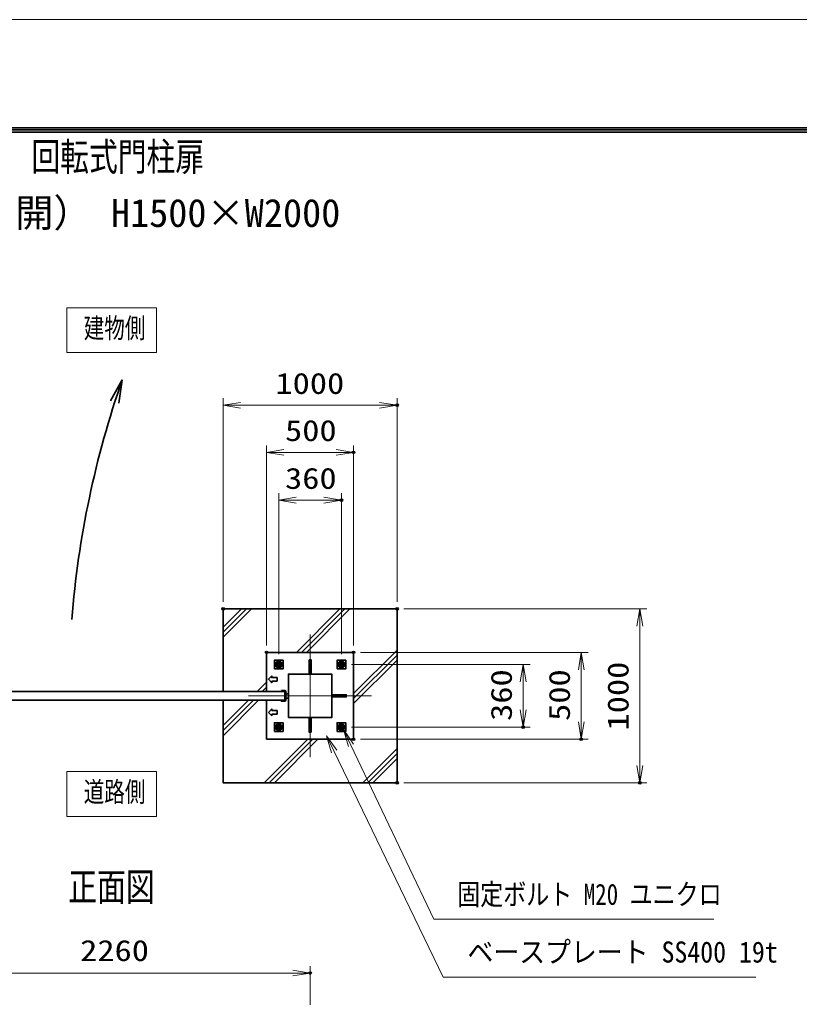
# Model space of a CAD drawing. Units: millimetres at full size. Extents: x -11880 to 11880, y -8400 to 8400.
# Drawn here: x 2868 to 7353, y 2777 to 8400 of the extents above; entities that cross this region are included whole.
import ezdxf
from ezdxf.enums import TextEntityAlignment as Align

# ---------------------------------------------------------------- set-up
doc = ezdxf.new("R2010")
doc.units = ezdxf.units.MM
doc.header["$LTSCALE"] = 30
doc.header["$PDMODE"] = 32
doc.header["$PDSIZE"] = 15
for name, pattern in [('DASHED', [7.5, 6, -1.5]), ('USER1', [9, 6, -0.75, 1.5, -0.75]), ('USER2', [18, 12, -1.5, 3, -1.5])]:
    doc.linetypes.add(name, pattern=pattern)
for name, color, linetype, lineweight in [('0-0_D-TTL', 7, 'Continuous', 18), ('0-1_外形線', 7, 'Continuous', 35), ('0-2_0', 7, 'Continuous', 18), ('0-3_寸法線', 4, 'Continuous', 18), ('0-5_細線', 2, 'Continuous', 35), ('0-6_隠れ線', 140, 'DASHED', 18), ('0-7_軸線', 200, 'USER2', 15), ('0-E_AM_0N', 7, 'Continuous', 50), ('0-F_AM_7N', 6, 'USER1', 18), ('1-1_ハッチング', 253, 'Continuous', 13), ('1-5_AM_4N', 4, 'Continuous', 25)]:
    doc.layers.add(name, color=color, linetype=linetype, lineweight=lineweight)
for name, color, linetype in [('0-4_Defpoints', 7, 'Continuous'), ('0-9_文字3', 254, 'Continuous'), ('0-C_文字', 254, 'Continuous')]:
    doc.layers.add(name, color=color, linetype=linetype)
doc.styles.add('ＭＳ ゴシック', font='')
doc.styles.get('ＭＳ ゴシック').set_extended_font_data('MS Gothic')

# ---------------------------------------------------------------- blocks, each defined once
blk = doc.blocks.new('_Open')
at = {"layer": '0-2_0', "color": 4}
blk.add_line((-30, 5), (0, 0), dxfattribs=at)
blk.add_lwpolyline([(-30, -5), (0, 0), (-30, 0)], dxfattribs=at)
blk = doc.blocks.new('S252')
at = {"layer": '0-3_寸法線'}
for points in [[(11278574.1, 81180188.1), (11230281.3, 81180188.1), (11215959.7, 81210201.7), (11214667.8, 81212909.2)], [(11216411, 81210417), (11214667.8, 81212909.2), (11215508.5, 81209986.4)]]:
    blk.add_lwpolyline(points, dxfattribs=at)
at = {"layer": '0-3_寸法線', "color": 254, "style": 'ＭＳ ゴシック', "width": 0.8}
blk.add_text('固定ボルト M20 ユニクロ', height=3637, dxfattribs=at).set_placement((11234290.3, 81181588.6), align=Align.BOTTOM_LEFT)
blk = doc.blocks.new('S253')
at = {"layer": '0-3_寸法線'}
for points in [[(11285817.3, 81170231), (11231850.9, 81170231), (11213067.2, 81209138), (11211762.8, 81211839.6)], [(11213517.4, 81209355.4), (11211762.8, 81211839.6), (11212616.9, 81208920.6)]]:
    blk.add_lwpolyline(points, dxfattribs=at)
at = {"layer": '0-3_寸法線', "color": 254, "style": 'ＭＳ ゴシック', "width": 0.9}
blk.add_text('ベースプレート SS400 19t', height=3637, dxfattribs=at).set_placement((11236050.9, 81171631.6), align=Align.BOTTOM_LEFT)
blk = doc.blocks.new('U271')
at = {"layer": '0-E_AM_0N'}
blk.add_lwpolyline([(11203055.2, 81223864.4), (11203505.2, 81223604.6), (11203955.2, 81223864.4), (11203955.2, 81224384), (11203505.2, 81224643.8), (11203055.2, 81224384)], close=True, dxfattribs=at)
for radius in [450, 259.4]:
    blk.add_circle((11203505.2, 81224124.2), radius, dxfattribs=at)
at = {"layer": '0-F_AM_7N'}
for p, q in [((11202933.7, 81224124.2), (11204076.8, 81224124.2)), ((11203505.2, 81224695.7), (11203505.2, 81223552.6))]:
    blk.add_line(p, q, dxfattribs=at)
at = {"layer": '1-5_AM_4N'}
blk.add_arc((11203505.2, 81224124.2), 300, 260, 170, dxfattribs=at)
blk = doc.blocks.new('U272')
at = {"layer": '0-E_AM_0N'}
blk.add_lwpolyline([(11213855.2, 81223864.4), (11214305.2, 81223604.6), (11214755.2, 81223864.4), (11214755.2, 81224384), (11214305.2, 81224643.8), (11213855.2, 81224384)], close=True, dxfattribs=at)
for radius in [450, 259.4]:
    blk.add_circle((11214305.2, 81224124.2), radius, dxfattribs=at)
at = {"layer": '0-F_AM_7N'}
for p, q in [((11213733.7, 81224124.2), (11214876.8, 81224124.2)), ((11214305.2, 81224695.7), (11214305.2, 81223552.6))]:
    blk.add_line(p, q, dxfattribs=at)
at = {"layer": '1-5_AM_4N'}
blk.add_arc((11214305.2, 81224124.2), 300, 260, 170, dxfattribs=at)
blk = doc.blocks.new('U273')
at = {"layer": '0-E_AM_0N'}
blk.add_lwpolyline([(11213855.2, 81213064.4), (11214305.2, 81212804.6), (11214755.2, 81213064.4), (11214755.2, 81213584), (11214305.2, 81213843.8), (11213855.2, 81213584)], close=True, dxfattribs=at)
for radius in [450, 259.4]:
    blk.add_circle((11214305.2, 81213324.2), radius, dxfattribs=at)
at = {"layer": '0-F_AM_7N'}
for p, q in [((11213733.7, 81213324.2), (11214876.8, 81213324.2)), ((11214305.2, 81213895.7), (11214305.2, 81212752.6))]:
    blk.add_line(p, q, dxfattribs=at)
at = {"layer": '1-5_AM_4N'}
blk.add_arc((11214305.2, 81213324.2), 300, 260, 170, dxfattribs=at)
blk = doc.blocks.new('U274')
at = {"layer": '0-E_AM_0N'}
blk.add_lwpolyline([(11203055.2, 81213064.4), (11203505.2, 81212804.6), (11203955.2, 81213064.4), (11203955.2, 81213584), (11203505.2, 81213843.8), (11203055.2, 81213584)], close=True, dxfattribs=at)
for radius in [450, 259.4]:
    blk.add_circle((11203505.2, 81213324.2), radius, dxfattribs=at)
at = {"layer": '0-F_AM_7N'}
for p, q in [((11202933.7, 81213324.2), (11204076.8, 81213324.2)), ((11203505.2, 81213895.7), (11203505.2, 81212752.6))]:
    blk.add_line(p, q, dxfattribs=at)
at = {"layer": '1-5_AM_4N'}
blk.add_arc((11203505.2, 81213324.2), 300, 260, 170, dxfattribs=at)

msp = doc.modelspace()

# ---------------------------------------------------------------- linework, layer by layer
at = {"layer": '0-0_D-TTL'}
for points in [[(-11880, -8400), (11880, -8400), (11880, 8400), (-11880, 8400)], [(-11116.29, 7779.43), (11116.29, 7779.43), (11116.29, -7777.71), (-11116.29, -7777.71)], [(-11109.21, 7772.36), (11109.21, 7772.36), (11109.21, -7770.64), (-11109.21, -7770.64)], [(-11102.14, 7765.29), (11102.14, 7765.29), (11102.14, -7763.57), (-11102.14, -7763.57)], [(-11095.07, 7758.21), (11095.07, 7758.21), (11095.07, -7756.5), (-11095.07, -7756.5)], [(-11088, 7751.14), (11088, 7751.14), (11088, -7749.43), (-11088, -7749.43)]]:
    msp.add_lwpolyline(points, close=True, dxfattribs=at)
at = {"layer": '0-1_外形線'}
for p, q in [((4288.88, 4761.26), (4288.88, 4536.26)), ((4788.88, 4761.26), (4288.88, 4761.26)), ((4788.88, 4261.26), (4788.88, 4761.26)), ((4373.88, 4542.26), (4393.88, 4542.26)), ((4393.88, 4486.26), (4393.88, 4536.26)), ((4399.88, 4536.26), (4399.88, 4486.26)), ((4399.88, 4523.76), (4413.88, 4523.76)), ((4413.88, 4498.76), (4399.88, 4498.76)), ((4288.88, 4486.26), (4288.88, 4261.26)), ((4288.88, 4261.26), (4788.88, 4261.26))]:
    msp.add_line(p, q, dxfattribs=at)
for points in [[(4038.88, 4486.26), (4038.88, 4011.26), (5038.88, 4011.26), (5038.88, 5011.26), (4038.88, 5011.26), (4038.88, 4536.26)], [(4393.88, 4536.26), (4373.88, 4536.26), (4373.88, 4542.26)], [(4393.88, 4480.26), (4373.88, 4480.26), (4373.88, 4486.26), (4393.88, 4486.26)]]:
    msp.add_lwpolyline(points, dxfattribs=at)
for points in [[(4333.88, 4666.26), (4383.88, 4666.26), (4383.88, 4716.26), (4333.88, 4716.26)], [(4693.88, 4666.26), (4743.88, 4666.26), (4743.88, 4716.26), (4693.88, 4716.26)], [(4413.88, 4386.26), (4663.88, 4386.26), (4663.88, 4636.26), (4413.88, 4636.26)], [(2393.88, 4536.26), (4393.88, 4536.26), (4393.88, 4486.26), (2393.88, 4486.26)], [(4333.88, 4306.26), (4383.88, 4306.26), (4383.88, 4356.26), (4333.88, 4356.26)], [(4693.88, 4306.26), (4743.88, 4306.26), (4743.88, 4356.26), (4693.88, 4356.26)]]:
    msp.add_lwpolyline(points, close=True, dxfattribs=at)
for centre, start, end in [((4393.88, 4536.26), 0, 90), ((4393.88, 4486.26), 270, 0)]:
    msp.add_arc(centre, 6, start, end, dxfattribs=at)
at = {"layer": '0-3_寸法線'}
for p, q in [((4038.88, 5051.26), (4038.88, 6222.2)), ((5038.88, 5051.26), (5038.88, 6222.2)), ((4038.88, 6182.2), (5038.88, 6182.2)), ((4288.88, 4801.26), (4288.88, 5951.26)), ((4288.88, 5911.26), (4788.88, 5911.26)), ((4788.88, 4801.26), (4788.88, 5951.26)), ((4358.88, 4750.32), (4358.88, 5676.35)), ((4358.88, 5636.35), (4718.88, 5636.35)), ((4718.88, 4750.32), (4718.88, 5676.35)), ((5078.88, 5011.26), (6475.22, 5011.26)), ((6435.22, 5011.26), (6435.22, 4011.26)), ((4828.88, 4761.26), (6138.09, 4761.26)), ((6098.09, 4761.26), (6098.09, 4261.26)), ((4777.93, 4691.26), (5804.23, 4691.26)), ((5764.23, 4691.26), (5764.23, 4331.26)), ((4777.93, 4331.26), (5804.23, 4331.26)), ((4828.88, 4261.26), (6138.09, 4261.26)), ((5078.88, 4011.26), (6475.22, 4011.26)), ((4538.88, 1001.93), (4538.88, 2957.2)), ((2278.88, 2917.2), (4538.88, 2917.2))]:
    msp.add_line(p, q, dxfattribs=at)
for points in [[(3139.78, 6485), (3655.04, 6485), (3655.04, 6742.08), (3139.78, 6742.08)], [(3139.78, 3818.25), (3655.04, 3818.25), (3655.04, 4075.33), (3139.78, 4075.33)]]:
    msp.add_lwpolyline(points, close=True, dxfattribs=at)
at = {"layer": '0-4_Defpoints'}
for p in [(5038.88, 6182.2), (4788.88, 5911.26), (4718.88, 5636.35), (4038.88, 5011.26), (5038.88, 5011.26), (5038.88, 5011.26), (4288.88, 4761.26), (4788.88, 4761.26), (4788.88, 4761.26), (4358.88, 4710.32), (4718.88, 4710.32), (4737.93, 4691.26), (4737.93, 4331.26), (5764.23, 4331.26), (4788.88, 4261.26), (6098.09, 4261.26), (5038.88, 4011.26), (6435.22, 4011.26), (4538.88, 2917.2)]:
    msp.add_point(p, dxfattribs=at)
at = {"layer": '0-5_細線'}
for p, q in [((3459.33, 6329.14), (3391.63, 6207.96)), ((3459.33, 6329.14), (3438.29, 6194.46)), ((4532.88, 4719.16), (4544.88, 4719.16)), ((4399.88, 4527.76), (4403.88, 4523.76)), ((4403.88, 4498.76), (4399.88, 4494.76)), ((4746.78, 4517.26), (4746.78, 4505.26)), ((4318.88, 4436.26), (4298.88, 4416.26)), ((4298.88, 4416.26), (4318.88, 4396.26)), ((4318.88, 4436.26), (4318.88, 4426.26)), ((4318.88, 4426.26), (4348.88, 4426.26)), ((4348.88, 4406.26), (4318.88, 4406.26)), ((4318.88, 4396.26), (4318.88, 4406.26)), ((4348.88, 4426.26), (4348.88, 4406.26)), ((4532.88, 4303.36), (4544.88, 4303.36))]:
    msp.add_line(p, q, dxfattribs=at)
for points in [[(4532.88, 4719.16), (4544.88, 4719.16), (4544.88, 4636.26), (4532.88, 4636.26)], [(4663.88, 4505.26), (4746.78, 4505.26), (4746.78, 4517.26), (4663.88, 4517.26)], [(4532.88, 4386.26), (4544.88, 4386.26), (4544.88, 4303.36), (4532.88, 4303.36)]]:
    msp.add_lwpolyline(points, close=True, dxfattribs=at)
for points in [[(4318.88, 4626.26), (4298.88, 4606.26), (4318.88, 4586.26), (4318.88, 4596.26)], [(4318.88, 4626.26), (4318.88, 4616.26), (4348.88, 4616.26), (4348.88, 4596.26), (4318.88, 4596.26)]]:
    msp.add_lwpolyline(points, dxfattribs=at)
msp.add_arc((8607.92, 4525.73), 5455.3, 160.69606, 175.52715, dxfattribs=at)
at = {"layer": '0-6_隠れ線'}
for centre in [(4358.88, 4691.26), (4718.88, 4691.26), (4358.88, 4331.26), (4718.88, 4331.26)]:
    msp.add_circle(centre, 20, dxfattribs=at)
at = {"layer": '0-7_軸線'}
for q in [(4538.88, 4864.82), (4185.32, 4511.26), (4892.43, 4511.26), (4538.88, 4157.71)]:
    msp.add_line((4538.88, 4511.26), q, dxfattribs=at)
at = {"layer": '1-1_ハッチング'}
for p, q in [((4038.88, 4905.91), (4144.23, 5011.26)), ((4038.88, 4876.91), (4173.23, 5011.26)), ((4038.88, 4847.91), (4202.23, 5011.26)), ((4459.92, 4761.26), (4709.92, 5011.26)), ((4488.92, 4761.26), (4738.92, 5011.26)), ((4517.92, 4761.26), (4767.92, 5011.26)), ((4788.88, 4524.54), (5038.88, 4774.54)), ((4788.88, 4495.54), (5038.88, 4745.54)), ((4788.88, 4466.54), (5038.88, 4716.54)), ((4234.92, 4536.26), (4288.88, 4590.22)), ((4263.92, 4536.26), (4288.88, 4561.22)), ((4038.88, 4340.22), (4184.92, 4486.26)), ((4038.88, 4311.22), (4213.92, 4486.26)), ((4038.88, 4282.22), (4242.92, 4486.26)), ((4275.6, 4011.26), (4525.6, 4261.26)), ((4304.6, 4011.26), (4554.6, 4261.26)), ((4333.6, 4011.26), (4583.6, 4261.26)), ((4841.29, 4011.26), (5038.88, 4208.85)), ((4870.29, 4011.26), (5038.88, 4179.85)), ((4899.29, 4011.26), (5038.88, 4150.85))]:
    msp.add_line(p, q, dxfattribs=at)

# ---------------------------------------------------------------- block references
at = {"layer": '0-3_寸法線', "xscale": 3.333333, "yscale": 3.333333}
for p, rotation in [((4038.88, 6182.2), 180), ((4288.88, 5911.26), 180), ((4358.88, 5636.35), 180), ((6435.22, 5011.26), 90), ((6098.09, 4761.26), 90), ((5764.23, 4691.26), 90), ((5764.23, 4331.26), 270), ((6098.09, 4261.26), 270), ((6435.22, 4011.26), 270)]:
    msp.add_blockref('_Open', p, dxfattribs=dict(at, rotation=rotation))
at = {"layer": '0-3_寸法線'}
for name, p, xscale, yscale in [('_Open', (5038.88, 6182.2), 3.333333, 3.333333), ('_Open', (4788.88, 5911.26), 3.333333, 3.333333), ('_Open', (4718.88, 5636.35), 3.333333, 3.333333), ('S253', (-369091.3, -2702779.54), 0.03333333, 0.03333333), ('S252', (-369091.3, -2702779.54), 0.03333333, 0.03333333), ('_Open', (4538.88, 2917.2), 3.333333, 3.333333)]:
    msp.add_blockref(name, p, dxfattribs=dict(at, xscale=xscale, yscale=yscale))
at = {"layer": '0-E_AM_0N', "xscale": 0.03333333, "yscale": 0.03333333}
for name in ['U271', 'U272', 'U274', 'U273']:
    msp.add_blockref(name, (-369091.3, -2702779.54), dxfattribs=at)

# ---------------------------------------------------------------- texts
at = {"layer": '0-1_外形線', "style": 'ＭＳ ゴシック', "width": 0.75}
for s, p in [('建物側', (3237.37, 6533.72)), ('道路側', (3237.37, 3866.97))]:
    msp.add_text(s, height=115.5, dxfattribs=at).set_placement(p, align=Align.BOTTOM_LEFT)
at = {"layer": '0-3_寸法線', "color": 254, "style": 'ＭＳ ゴシック', "width": 1.2}
for s, p in [('1000', (4339.68, 6210.88)), ('500', (4394.88, 5939.95)), ('360', (4394.88, 5665.03)), ('2260', (3216.88, 2949.89))]:
    msp.add_text(s, height=121.2, dxfattribs=at).set_placement(p, align=Align.BOTTOM_LEFT)
for s, p in [('1000', (6406.53, 4312.06)), ('360', (5735.54, 4367.26)), ('500', (6069.4, 4367.26))]:
    msp.add_text(s, height=121.2, rotation=90, dxfattribs=at).set_placement(p, align=Align.BOTTOM_LEFT)
at = {"layer": '0-9_文字3', "style": 'ＭＳ ゴシック', "width": 0.75}
msp.add_text('回転式門柱扉', height=161.7, dxfattribs=at).set_placement((2936.81, 7481.97), align=Align.BOTTOM_LEFT)
at = {"layer": '0-9_文字3', "style": 'ＭＳ ゴシック'}
msp.add_text('TKK-G（片開） H1500×W2000', height=161.6, dxfattribs=at).set_placement((1852.39, 7159.01), align=Align.BOTTOM_LEFT)
at = {"layer": '0-C_文字', "style": 'ＭＳ ゴシック', "width": 0.75}
msp.add_text('正面図', height=161.7, dxfattribs=at).set_placement((3148.7, 3283.73), align=Align.BOTTOM_LEFT)

doc.saveas('drawing.dxf')
